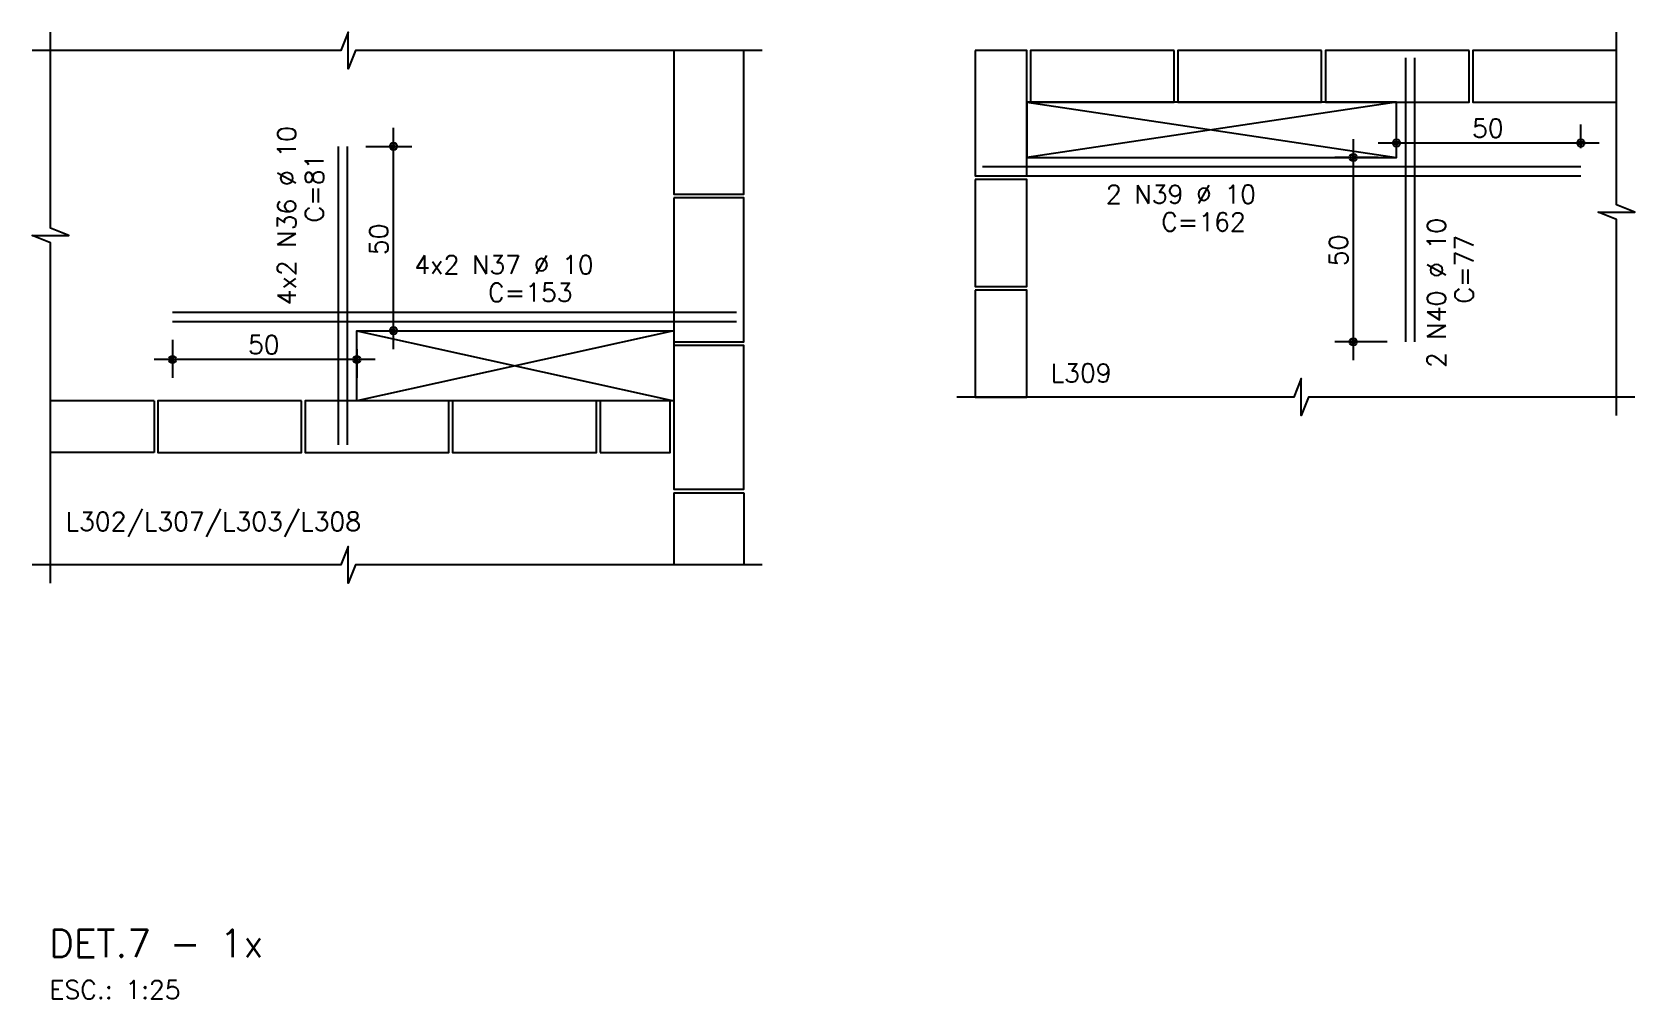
# Model space of a CAD drawing. Extents: x -1.9 to 86, y -1.6 to 60.9.
# Drawn here: x 54.14 to 71.54, y 18.31 to 28.8 of the extents above; entities that cross this region are included whole.
import ezdxf

# ---------------------------------------------------------------- set-up
doc = ezdxf.new("R2010")
doc.units = 0
doc.header["$MEASUREMENT"] = 0
for name, color, linetype in [('PENA_01', 1, 'CONTINUOUS'), ('PENA_02', 2, 'CONTINUOUS'), ('PENA_03', 3, 'CONTINUOUS'), ('PENA_05', 5, 'CONTINUOUS')]:
    doc.layers.add(name, color=color, linetype=linetype)
doc.styles.get("Standard").update_dxf_attribs({"font": 'ROMANS.SHX'})

msp = doc.modelspace()

# ---------------------------------------------------------------- linework, layer by layer
at = {"layer": 'PENA_01', "linetype": 'Continuous'}
for p, q in [((58.065, 25.36), (58.065, 27.76)), ((68.95, 27.64), (68.95, 27.797)), ((70.95, 27.54), (70.95, 27.797)), ((57.767, 27.56), (58.265, 27.56)), ((68.481, 27.64), (68.481, 25.24)), ((68.75, 27.597), (71.15, 27.597)), ((68.75, 27.44), (68.281, 27.44)), ((55.667, 25.46), (55.667, 25.048)), ((61.107, 25.56), (57.667, 24.8)), ((57.667, 25.56), (61.107, 24.8)), ((57.867, 25.56), (58.265, 25.56)), ((68.85, 25.44), (68.281, 25.44)), ((57.867, 25.248), (55.467, 25.248)), ((57.667, 25.36), (57.667, 25.048)), ((55.467, 24.8), (54.343, 24.8)), ((55.467, 24.8), (55.467, 24.24)), ((55.467, 24.24), (54.343, 24.24)), ((61.107, 23.8), (61.107, 23.02)), ((61.107, 23.8), (61.867, 23.8)), ((61.867, 23.8), (61.867, 23.02))]:
    msp.add_line(p, q, dxfattribs=at)
for points in [[(62.067, 28.6), (57.653, 28.6), (57.573, 28.4), (57.573, 28.8), (57.493, 28.6), (54.143, 28.6)], [(54.343, 22.82), (54.343, 26.513), (54.143, 26.593), (54.543, 26.593), (54.343, 26.673), (54.343, 28.8)], [(71.338, 24.64), (71.338, 26.767), (71.138, 26.847), (71.538, 26.847), (71.338, 26.927), (71.338, 28.8)], [(61.107, 28.6), (61.107, 27.04), (61.867, 27.04), (61.867, 28.6), (61.107, 28.6)], [(64.378, 28.6), (64.378, 27.24), (64.938, 27.24), (64.938, 28.6), (64.378, 28.6)], [(66.538, 28.6), (64.978, 28.6), (64.978, 28.04), (66.538, 28.04), (66.538, 28.6)], [(68.138, 28.6), (66.578, 28.6), (66.578, 28.04), (68.138, 28.04), (68.138, 28.6)], [(69.738, 28.6), (68.178, 28.6), (68.178, 28.04), (69.738, 28.04), (69.738, 28.6)], [(71.338, 28.6), (69.778, 28.6), (69.778, 28.04), (71.338, 28.04), (71.338, 28.6)], [(68.95, 28.04), (64.938, 27.44)], [(64.938, 28.04), (68.95, 27.44)], [(64.938, 28.04), (64.938, 27.44), (68.95, 27.44), (68.95, 28.04), (64.938, 28.04)], [(64.378, 27.2), (64.378, 26.04), (64.938, 26.04), (64.938, 27.2), (64.378, 27.2)], [(61.107, 27), (61.107, 25.44), (61.867, 25.44), (61.867, 27), (61.107, 27)], [(64.378, 26), (64.378, 24.84), (64.938, 24.84), (64.938, 26), (64.378, 26)], [(57.667, 24.8), (57.667, 25.56), (61.107, 25.56), (61.107, 24.8), (57.667, 24.8)], [(61.107, 25.4), (61.107, 23.84), (61.867, 23.84), (61.867, 25.4), (61.107, 25.4)], [(71.538, 24.84), (67.995, 24.84), (67.915, 24.64), (67.915, 25.04), (67.835, 24.84), (64.178, 24.84)], [(57.067, 24.8), (55.507, 24.8), (55.507, 24.24), (57.067, 24.24), (57.067, 24.8)], [(58.667, 24.8), (57.107, 24.8), (57.107, 24.24), (58.667, 24.24), (58.667, 24.8)], [(60.267, 24.8), (58.707, 24.8), (58.707, 24.24), (60.267, 24.24), (60.267, 24.8)], [(60.307, 24.24), (61.067, 24.24), (61.067, 24.8), (60.307, 24.8), (60.307, 24.24)], [(62.067, 23.02), (57.653, 23.02), (57.573, 22.82), (57.573, 23.22), (57.493, 23.02), (54.143, 23.02)]]:
    msp.add_lwpolyline(points, dxfattribs=at)
at = {"layer": 'PENA_02', "linetype": 'Continuous'}
for centre, radius in [((58.065, 27.56), 0.04), ((58.065, 27.56), 0.02), ((68.95, 27.597), 0.04), ((68.95, 27.597), 0.02), ((70.95, 27.597), 0.04), ((70.95, 27.597), 0.02), ((68.481, 27.44), 0.04), ((68.481, 27.44), 0.02), ((58.065, 25.56), 0.04), ((58.065, 25.56), 0.02), ((68.481, 25.44), 0.04), ((68.481, 25.44), 0.02), ((55.667, 25.248), 0.04), ((55.667, 25.248), 0.02), ((57.667, 25.248), 0.04), ((57.667, 25.248), 0.02)]:
    msp.add_circle(centre, radius, dxfattribs=at)
at = {"layer": 'PENA_03', "linetype": 'Continuous'}
for p, q in [((57.567, 27.56), (57.567, 27.56)), ((68.95, 27.44), (68.95, 27.44)), ((68.95, 27.44), (68.95, 27.44)), ((70.95, 27.34), (70.95, 27.34)), ((55.667, 25.66), (55.667, 25.66)), ((57.667, 25.56), (57.667, 25.56)), ((57.667, 25.56), (57.667, 25.56)), ((69.05, 25.44), (69.05, 25.44)), ((57.307, 24.8), (57.307, 24.8))]:
    msp.add_line(p, q, dxfattribs=at)
at = {"layer": 'PENA_05', "linetype": 'Continuous'}
for p, q in [((69.05, 25.44), (69.05, 28.52)), ((69.15, 25.44), (69.15, 28.52)), ((57.467, 24.32), (57.467, 27.56)), ((57.567, 24.32), (57.567, 27.56)), ((64.458, 27.34), (70.95, 27.34)), ((64.458, 27.24), (70.95, 27.24)), ((55.667, 25.76), (61.787, 25.76)), ((55.667, 25.66), (61.787, 25.66))]:
    msp.add_line(p, q, dxfattribs=at)

# ---------------------------------------------------------------- texts
at = {"layer": 'PENA_03', "linetype": 'Continuous'}
for s, p in [('50', (69.77, 27.657)), ('2 N39 %%c 10', (65.797, 26.94)), ('C=162', (66.397, 26.64)), ('4x2 N37 %%c 10', (58.292, 26.176)), ('C=153', (59.092, 25.876)), ('50', (56.487, 25.308)), ('L309', (65.198, 25.001)), ('L302/L307/L303/L308', (54.508, 23.39)), ('ESC.: 1:25', (54.332, 18.309))]:
    msp.add_text(s, height=0.2, dxfattribs=at).set_placement(p)
for s, p in [('4x2 N36 %%c 10', (57.007, 25.835)), ('C=81', (57.307, 26.735)), ('50', (58.005, 26.38)), ('2 N40 %%c 10', (69.484, 25.155)), ('50', (68.421, 26.26)), ('C=77', (69.784, 25.855))]:
    msp.add_text(s, height=0.2, rotation=90, dxfattribs=at).set_placement(p)
at = {"layer": 'PENA_05', "linetype": 'Continuous'}
msp.add_text('DET.7 - 1x', height=0.3, dxfattribs=at).set_placement((54.327, 18.764))

doc.saveas('drawing.dxf')
